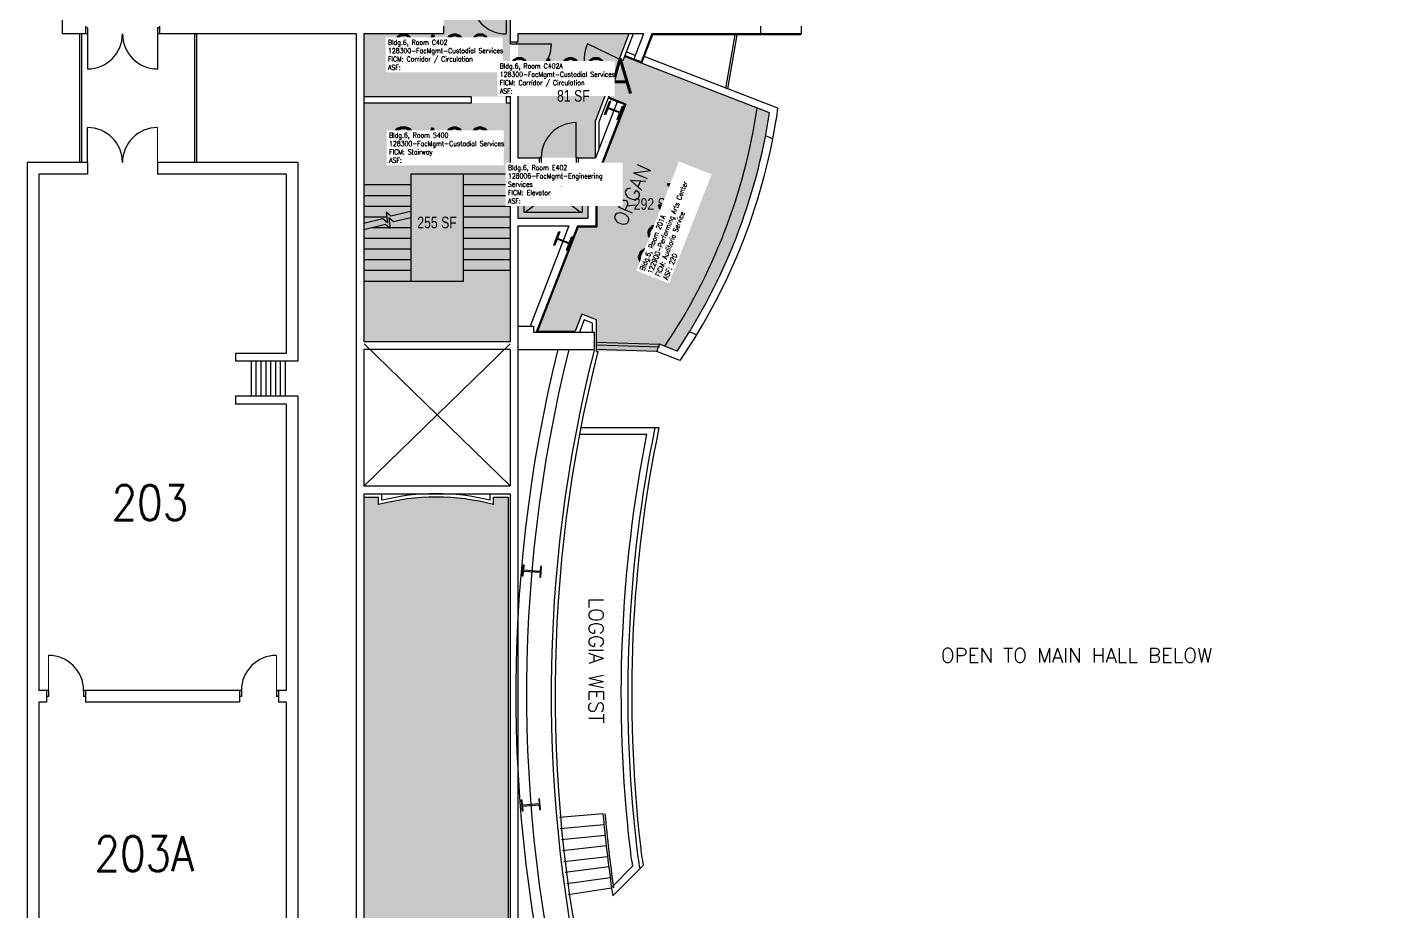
# Model space of a CAD drawing. Header units: inches. Extents: x -206 to 2389, y 0 to 3821.
# Drawn here: x -54 to 1336, y 1315 to 2222 of the extents above; entities that cross this region are included whole.
import ezdxf
from ezdxf.enums import TextEntityAlignment as Align

# ---------------------------------------------------------------- set-up
doc = ezdxf.new("R2010")
doc.units = ezdxf.units.IN
doc.header["$LTSCALE"] = 10
doc.header["$MEASUREMENT"] = 0
for name, color, linetype in [('A-COLS', 5, 'CONTINUOUS'), ('A-DOOR', 2, 'CONTINUOUS'), ('A-FLOR', 3, 'CONTINUOUS'), ('A-GLAZ', 1, 'CONTINUOUS'), ('A-GLAZ-SILL', 2, 'CONTINUOUS'), ('A-IDEN-RNUM', 7, 'CONTINUOUS'), ('A-IDEN-SNUM', 4, 'CONTINUOUS'), ('A-IDEN-TEXT', 4, 'CONTINUOUS'), ('A-IDEN-VNUM', 4, 'CONTINUOUS'), ('A-WALL', 5, 'CONTINUOUS'), ('AREA-TEXT', 3, 'CONTINUOUS'), ('Rooms-Category-Color', 7, 'CONTINUOUS'), ('Rooms-College-Color', 7, 'CONTINUOUS'), ('Rooms-Department-Color', 7, 'CONTINUOUS'), ('Rooms-Division-Color', 7, 'CONTINUOUS'), ('Rooms-Information', 7, 'CONTINUOUS')]:
    doc.layers.add(name, color=color, linetype=linetype)
doc.styles.add('AREA', font='arial.ttf', dxfattribs={"width": 0.75, "height": 24})
doc.styles.add('ROOMFNUMBER', font='SIMPLEX', dxfattribs={"height": 0.83})
doc.styles.add('ROOMSNUMBER', font='txt', dxfattribs={"height": 0.03})
doc.styles.add('ROOMVNUMBER', font='simplex.shx', dxfattribs={"width": 0.85})

msp = doc.modelspace()

# ---------------------------------------------------------------- hatches: boundary and pattern name
at = {"layer": 'Rooms-Category-Color', "true_color": 0xadadad}
for points in [[(373.8, 2215.1), (292, 2215.1), (292, 2150.6), (438, 2150.6), (442, 2150.6), (442, 2169.1), (442, 2207.1), (442, 2251.1), (438, 2251.1), (373.8, 2251.1), (373.8, 2223.1)], [(540.9, 2155.6), (564, 2215.1), (450, 2215.1), (450, 2207.1), (450, 2088.1), (510, 2088.1), (512.1, 2088.1), (529.6, 2088.1), (529.6, 2126.4)], [(292, 1899.1), (442, 1899.1), (442, 2144.1), (292, 2144.1)], [(522, 2068.2), (522, 2080.1), (512, 2080.1), (510, 2080.1), (450, 2080.1), (450, 2026.1), (522, 2026.1)], [(1758.4, 522.6), (1765.4, 526.6), (1769.4, 519.6), (1998, 651.6), (1994, 658.6), (2122.2, 732.6), (2129.1, 736.6), (2133.2, 729.6), (2345, 851.4), (2345, 1207), (2136.4, 1207.1), (2136.4, 1238.9), (2097.2, 1243.1), (2056.9, 1243.1), (2017.7, 1238.9), (2017.7, 1207.1), (1810.1, 1207.1), (1810.1, 1089.1), (1825, 1100.4), (1854.1, 1110.7), (1865.1, 1111.6), (1883.9, 1109.6), (1898.4, 1104.8), (1911.1, 1097.9), (1924.7, 1086.4), (1938.7, 1066.4), (1946, 1043.4), (1946.5, 1021), (1938.9, 995.3), (1919.1, 969.4), (1919.1, 954), (1914.7, 943.7), (1908.5, 940), (1898.6, 940.4), (1891.5, 946.2), (1889.1, 954.3), (1889.1, 959.5), (1912.6, 959.5), (1912.6, 977.7), (1889.1, 977.7), (1889.1, 980.8), (1843.1, 980.8), (1843.1, 970.4), (1838.8, 970.4), (1838.8, 966.4), (1843.1, 966.4), (1843.1, 955), (1838.4, 944.1), (1830.3, 940.1), (1823.2, 940.8), (1817.5, 944.4), (1813.1, 955), (1810.4, 955), (1810.1, 710.1), (1790.1, 710.1), (1790.1, 1733.6), (1775.1, 1733.6), (1775.1, 1725.9), (1736.4, 1732.7), (1696.6, 1732.8), (1657, 1725.9), (1657, 1733.6), (1642.1, 1733.6), (1642.1, 1468.4), (1642.1, 999.9), (1642.1, 955.6), (1639, 926.2), (1628.3, 894.3), (1612.3, 867.9), (1489.4, 707.8), (1441.7, 689.2), (1439, 701.2), (1365.8, 677.5), (1368.2, 668.1), (1287, 647.4), (1287.2, 644.4), (1221.7, 632.2), (1220.9, 637.4), (1277.4, 647.7), (1261.2, 712.5), (1230.1, 706.6), (1194.5, 700.9), (1155.1, 696), (1110.7, 692.3), (1064.1, 690.3), (1013.6, 690.4), (973.8, 692.2), (933, 695.4), (895, 699.9), (820.8, 712.5), (804.7, 647.7), (861.2, 637.4), (861.7, 632), (794.4, 644.5), (795.1, 647.4), (713.9, 668.1), (716.3, 677.5), (643.3, 701.2), (640.3, 689.2), (592.6, 707.8), (589.4, 712.1), (500.2, 828.3), (484.4, 848.9), (469.8, 867.9), (462.9, 877.7), (454.5, 892.6), (448.8, 906.2), (443.4, 924.8), (440.4, 945.9), (440, 977.2), (440, 1739.6), (425.1, 1739.6), (425.1, 1731.9), (418.6, 1733.5), (405.6, 1736.2), (396, 1737.6), (387.3, 1738.6), (377.2, 1739.3), (365.9, 1739.6), (354.6, 1739.3), (345.1, 1738.6), (336.4, 1737.6), (326.1, 1736.1), (307, 1731.9), (307, 1739.6), (292, 1739.6), (292, 709.3), (272, 709.3), (272, 766.1), (284, 766.1), (284, 860.6), (228, 860.6), (228, 811.1), (228, 704), (226.5, 687.7), (219.8, 666.7), (204.6, 644.1), (183.8, 627.6), (163.6, 619.2), (145, 616.1), (131.4, 616.4), (110, 621.2), (86.7, 634), (71.8, 648.3), (59.3, 668.9), (52.9, 691.6), (52, 709.3), (-8, 709.3), (-8, 374.9), (65.5, 374.9), (121.5, 374.9), (177.6, 374.9), (233.9, 373.5), (292.6, 369.5), (448, 348.7), (512.7, 335), (594.3, 313.3), (674.6, 287.2), (727.3, 267.3), (779.2, 245.4), (830.5, 221.5), (880.6, 198.9), (928, 183.6), (1156, 183.6), (1177.5, 189.8), (1228.9, 209.5), (1277.4, 235.4), (1326, 263.6), (1374.5, 291.6), (1634.3, 441.6), (1630.3, 448.6)]]:
    msp.add_hatch(color=253, dxfattribs=at).paths.add_polyline_path(points)
at = {"layer": 'Rooms-Category-Color', "true_color": 0xffe090}
h = msp.add_hatch(color=41, dxfattribs=at)
edge = h.paths.add_edge_path()
edge.add_line((531, 2017.1), (511.8, 2017.1))
edge.add_line((511.8, 2017.1), (470.2, 1910.1))
edge.add_line((470.2, 1910.1), (508.9, 1910.1))
edge.add_line((508.9, 1910.1), (515.6, 1927.5))
edge.add_line((515.6, 1927.5), (530.7, 1921.6))
edge.add_line((530.7, 1921.6), (530.7, 1889.1))
edge.add_line((530.7, 1889.1), (592.7, 1889.1))
edge.add_line((592.7, 1889.1), (595.5, 1896.4))
edge.add_line((595.5, 1896.4), (613.5, 1889.5))
edge.add_arc((111.1, 2225.1), 604.2, 326.2543, 351.3452)
edge.add_line((708.4, 2134.2), (577.1, 2185.2))
edge.add_line((577.1, 2185.2), (559.4, 2192))
edge.add_line((559.4, 2192), (544.7, 2154.2))
edge.add_line((544.7, 2154.2), (543.1, 2150.1))
edge.add_line((543.1, 2150.1), (560.8, 2143.2))
edge.add_line((560.8, 2143.2), (531, 2066.6))
edge.add_line((531, 2066.6), (531, 2017.1))
at = {"layer": 'Rooms-College-Color', "true_color": 0xadadad}
for points in [[(373.8, 2215.1), (292, 2215.1), (292, 2150.6), (438, 2150.6), (442, 2150.6), (442, 2169.1), (442, 2207.1), (442, 2251.1), (438, 2251.1), (373.8, 2251.1), (373.8, 2223.1)], [(540.9, 2155.6), (564, 2215.1), (450, 2215.1), (450, 2207.1), (450, 2088.1), (510, 2088.1), (512.1, 2088.1), (529.6, 2088.1), (529.6, 2126.4)], [(292, 1899.1), (442, 1899.1), (442, 2144.1), (292, 2144.1)], [(522, 2068.2), (522, 2080.1), (512, 2080.1), (510, 2080.1), (450, 2080.1), (450, 2026.1), (522, 2026.1)], [(1758.4, 522.6), (1765.4, 526.6), (1769.4, 519.6), (1998, 651.6), (1994, 658.6), (2122.2, 732.6), (2129.1, 736.6), (2133.2, 729.6), (2345, 851.4), (2345, 1207), (2136.4, 1207.1), (2136.4, 1238.9), (2097.2, 1243.1), (2056.9, 1243.1), (2017.7, 1238.9), (2017.7, 1207.1), (1810.1, 1207.1), (1810.1, 1089.1), (1825, 1100.4), (1854.1, 1110.7), (1865.1, 1111.6), (1883.9, 1109.6), (1898.4, 1104.8), (1911.1, 1097.9), (1924.7, 1086.4), (1938.7, 1066.4), (1946, 1043.4), (1946.5, 1021), (1938.9, 995.3), (1919.1, 969.4), (1919.1, 954), (1914.7, 943.7), (1908.5, 940), (1898.6, 940.4), (1891.5, 946.2), (1889.1, 954.3), (1889.1, 959.5), (1912.6, 959.5), (1912.6, 977.7), (1889.1, 977.7), (1889.1, 980.8), (1843.1, 980.8), (1843.1, 970.4), (1838.8, 970.4), (1838.8, 966.4), (1843.1, 966.4), (1843.1, 955), (1838.4, 944.1), (1830.3, 940.1), (1823.2, 940.8), (1817.5, 944.4), (1813.1, 955), (1810.4, 955), (1810.1, 710.1), (1790.1, 710.1), (1790.1, 1733.6), (1775.1, 1733.6), (1775.1, 1725.9), (1736.4, 1732.7), (1696.6, 1732.8), (1657, 1725.9), (1657, 1733.6), (1642.1, 1733.6), (1642.1, 1468.4), (1642.1, 999.9), (1642.1, 955.6), (1639, 926.2), (1628.3, 894.3), (1612.3, 867.9), (1489.4, 707.8), (1441.7, 689.2), (1439, 701.2), (1365.8, 677.5), (1368.2, 668.1), (1287, 647.4), (1287.2, 644.4), (1221.7, 632.2), (1220.9, 637.4), (1277.4, 647.7), (1261.2, 712.5), (1230.1, 706.6), (1194.5, 700.9), (1155.1, 696), (1110.7, 692.3), (1064.1, 690.3), (1013.6, 690.4), (973.8, 692.2), (933, 695.4), (895, 699.9), (820.8, 712.5), (804.7, 647.7), (861.2, 637.4), (861.7, 632), (794.4, 644.5), (795.1, 647.4), (713.9, 668.1), (716.3, 677.5), (643.3, 701.2), (640.3, 689.2), (592.6, 707.8), (589.4, 712.1), (500.2, 828.3), (484.4, 848.9), (469.8, 867.9), (462.9, 877.7), (454.5, 892.6), (448.8, 906.2), (443.4, 924.8), (440.4, 945.9), (440, 977.2), (440, 1739.6), (425.1, 1739.6), (425.1, 1731.9), (418.6, 1733.5), (405.6, 1736.2), (396, 1737.6), (387.3, 1738.6), (377.2, 1739.3), (365.9, 1739.6), (354.6, 1739.3), (345.1, 1738.6), (336.4, 1737.6), (326.1, 1736.1), (307, 1731.9), (307, 1739.6), (292, 1739.6), (292, 709.3), (272, 709.3), (272, 766.1), (284, 766.1), (284, 860.6), (228, 860.6), (228, 811.1), (228, 704), (226.5, 687.7), (219.8, 666.7), (204.6, 644.1), (183.8, 627.6), (163.6, 619.2), (145, 616.1), (131.4, 616.4), (110, 621.2), (86.7, 634), (71.8, 648.3), (59.3, 668.9), (52.9, 691.6), (52, 709.3), (-8, 709.3), (-8, 374.9), (65.5, 374.9), (121.5, 374.9), (177.6, 374.9), (233.9, 373.5), (292.6, 369.5), (448, 348.7), (512.7, 335), (594.3, 313.3), (674.6, 287.2), (727.3, 267.3), (779.2, 245.4), (830.5, 221.5), (880.6, 198.9), (928, 183.6), (1156, 183.6), (1177.5, 189.8), (1228.9, 209.5), (1277.4, 235.4), (1326, 263.6), (1374.5, 291.6), (1634.3, 441.6), (1630.3, 448.6)]]:
    msp.add_hatch(color=253, dxfattribs=at).paths.add_polyline_path(points)
at = {"layer": 'Rooms-College-Color', "true_color": 0xffff64}
h = msp.add_hatch(color=51, dxfattribs=at)
edge = h.paths.add_edge_path()
edge.add_line((531, 2017.1), (511.8, 2017.1))
edge.add_line((511.8, 2017.1), (470.2, 1910.1))
edge.add_line((470.2, 1910.1), (508.9, 1910.1))
edge.add_line((508.9, 1910.1), (515.6, 1927.5))
edge.add_line((515.6, 1927.5), (530.7, 1921.6))
edge.add_line((530.7, 1921.6), (530.7, 1889.1))
edge.add_line((530.7, 1889.1), (592.7, 1889.1))
edge.add_line((592.7, 1889.1), (595.5, 1896.4))
edge.add_line((595.5, 1896.4), (613.5, 1889.5))
edge.add_arc((111.1, 2225.1), 604.2, 326.2543, 351.3452)
edge.add_line((708.4, 2134.2), (577.1, 2185.2))
edge.add_line((577.1, 2185.2), (559.4, 2192))
edge.add_line((559.4, 2192), (544.7, 2154.2))
edge.add_line((544.7, 2154.2), (543.1, 2150.1))
edge.add_line((543.1, 2150.1), (560.8, 2143.2))
edge.add_line((560.8, 2143.2), (531, 2066.6))
edge.add_line((531, 2066.6), (531, 2017.1))
at = {"layer": 'Rooms-Department-Color', "true_color": 0xacacac}
for points in [[(373.8, 2215.1), (292, 2215.1), (292, 2150.6), (438, 2150.6), (442, 2150.6), (442, 2169.1), (442, 2207.1), (442, 2251.1), (438, 2251.1), (373.8, 2251.1), (373.8, 2223.1)], [(540.9, 2155.6), (564, 2215.1), (450, 2215.1), (450, 2207.1), (450, 2088.1), (510, 2088.1), (512.1, 2088.1), (529.6, 2088.1), (529.6, 2126.4)], [(292, 1899.1), (442, 1899.1), (442, 2144.1), (292, 2144.1)], [(522, 2068.2), (522, 2080.1), (512, 2080.1), (510, 2080.1), (450, 2080.1), (450, 2026.1), (522, 2026.1)], [(1758.4, 522.6), (1765.4, 526.6), (1769.4, 519.6), (1998, 651.6), (1994, 658.6), (2122.2, 732.6), (2129.1, 736.6), (2133.2, 729.6), (2345, 851.4), (2345, 1207), (2136.4, 1207.1), (2136.4, 1238.9), (2097.2, 1243.1), (2056.9, 1243.1), (2017.7, 1238.9), (2017.7, 1207.1), (1810.1, 1207.1), (1810.1, 1089.1), (1825, 1100.4), (1854.1, 1110.7), (1865.1, 1111.6), (1883.9, 1109.6), (1898.4, 1104.8), (1911.1, 1097.9), (1924.7, 1086.4), (1938.7, 1066.4), (1946, 1043.4), (1946.5, 1021), (1938.9, 995.3), (1919.1, 969.4), (1919.1, 954), (1914.7, 943.7), (1908.5, 940), (1898.6, 940.4), (1891.5, 946.2), (1889.1, 954.3), (1889.1, 959.5), (1912.6, 959.5), (1912.6, 977.7), (1889.1, 977.7), (1889.1, 980.8), (1843.1, 980.8), (1843.1, 970.4), (1838.8, 970.4), (1838.8, 966.4), (1843.1, 966.4), (1843.1, 955), (1838.4, 944.1), (1830.3, 940.1), (1823.2, 940.8), (1817.5, 944.4), (1813.1, 955), (1810.4, 955), (1810.1, 710.1), (1790.1, 710.1), (1790.1, 1733.6), (1775.1, 1733.6), (1775.1, 1725.9), (1736.4, 1732.7), (1696.6, 1732.8), (1657, 1725.9), (1657, 1733.6), (1642.1, 1733.6), (1642.1, 1468.4), (1642.1, 999.9), (1642.1, 955.6), (1639, 926.2), (1628.3, 894.3), (1612.3, 867.9), (1489.4, 707.8), (1441.7, 689.2), (1439, 701.2), (1365.8, 677.5), (1368.2, 668.1), (1287, 647.4), (1287.2, 644.4), (1221.7, 632.2), (1220.9, 637.4), (1277.4, 647.7), (1261.2, 712.5), (1230.1, 706.6), (1194.5, 700.9), (1155.1, 696), (1110.7, 692.3), (1064.1, 690.3), (1013.6, 690.4), (973.8, 692.2), (933, 695.4), (895, 699.9), (820.8, 712.5), (804.7, 647.7), (861.2, 637.4), (861.7, 632), (794.4, 644.5), (795.1, 647.4), (713.9, 668.1), (716.3, 677.5), (643.3, 701.2), (640.3, 689.2), (592.6, 707.8), (589.4, 712.1), (500.2, 828.3), (484.4, 848.9), (469.8, 867.9), (462.9, 877.7), (454.5, 892.6), (448.8, 906.2), (443.4, 924.8), (440.4, 945.9), (440, 977.2), (440, 1739.6), (425.1, 1739.6), (425.1, 1731.9), (418.6, 1733.5), (405.6, 1736.2), (396, 1737.6), (387.3, 1738.6), (377.2, 1739.3), (365.9, 1739.6), (354.6, 1739.3), (345.1, 1738.6), (336.4, 1737.6), (326.1, 1736.1), (307, 1731.9), (307, 1739.6), (292, 1739.6), (292, 709.3), (272, 709.3), (272, 766.1), (284, 766.1), (284, 860.6), (228, 860.6), (228, 811.1), (228, 704), (226.5, 687.7), (219.8, 666.7), (204.6, 644.1), (183.8, 627.6), (163.6, 619.2), (145, 616.1), (131.4, 616.4), (110, 621.2), (86.7, 634), (71.8, 648.3), (59.3, 668.9), (52.9, 691.6), (52, 709.3), (-8, 709.3), (-8, 374.9), (65.5, 374.9), (121.5, 374.9), (177.6, 374.9), (233.9, 373.5), (292.6, 369.5), (448, 348.7), (512.7, 335), (594.3, 313.3), (674.6, 287.2), (727.3, 267.3), (779.2, 245.4), (830.5, 221.5), (880.6, 198.9), (928, 183.6), (1156, 183.6), (1177.5, 189.8), (1228.9, 209.5), (1277.4, 235.4), (1326, 263.6), (1374.5, 291.6), (1634.3, 441.6), (1630.3, 448.6)]]:
    msp.add_hatch(color=253, dxfattribs=at).paths.add_polyline_path(points)
at = {"layer": 'Rooms-Department-Color', "true_color": 0x80bc67}
h = msp.add_hatch(color=83, dxfattribs=at)
edge = h.paths.add_edge_path()
edge.add_line((531, 2017.1), (511.8, 2017.1))
edge.add_line((511.8, 2017.1), (470.2, 1910.1))
edge.add_line((470.2, 1910.1), (508.9, 1910.1))
edge.add_line((508.9, 1910.1), (515.6, 1927.5))
edge.add_line((515.6, 1927.5), (530.7, 1921.6))
edge.add_line((530.7, 1921.6), (530.7, 1889.1))
edge.add_line((530.7, 1889.1), (592.7, 1889.1))
edge.add_line((592.7, 1889.1), (595.5, 1896.4))
edge.add_line((595.5, 1896.4), (613.5, 1889.5))
edge.add_arc((111.1, 2225.1), 604.2, 326.2543, 351.3452)
edge.add_line((708.4, 2134.2), (577.1, 2185.2))
edge.add_line((577.1, 2185.2), (559.4, 2192))
edge.add_line((559.4, 2192), (544.7, 2154.2))
edge.add_line((544.7, 2154.2), (543.1, 2150.1))
edge.add_line((543.1, 2150.1), (560.8, 2143.2))
edge.add_line((560.8, 2143.2), (531, 2066.6))
edge.add_line((531, 2066.6), (531, 2017.1))
at = {"layer": 'Rooms-Division-Color', "true_color": 0xadadad}
for points in [[(373.8, 2215.1), (292, 2215.1), (292, 2150.6), (438, 2150.6), (442, 2150.6), (442, 2169.1), (442, 2207.1), (442, 2251.1), (438, 2251.1), (373.8, 2251.1), (373.8, 2223.1)], [(540.9, 2155.6), (564, 2215.1), (450, 2215.1), (450, 2207.1), (450, 2088.1), (510, 2088.1), (512.1, 2088.1), (529.6, 2088.1), (529.6, 2126.4)], [(292, 1899.1), (442, 1899.1), (442, 2144.1), (292, 2144.1)], [(522, 2068.2), (522, 2080.1), (512, 2080.1), (510, 2080.1), (450, 2080.1), (450, 2026.1), (522, 2026.1)], [(1758.4, 522.6), (1765.4, 526.6), (1769.4, 519.6), (1998, 651.6), (1994, 658.6), (2122.2, 732.6), (2129.1, 736.6), (2133.2, 729.6), (2345, 851.4), (2345, 1207), (2136.4, 1207.1), (2136.4, 1238.9), (2097.2, 1243.1), (2056.9, 1243.1), (2017.7, 1238.9), (2017.7, 1207.1), (1810.1, 1207.1), (1810.1, 1089.1), (1825, 1100.4), (1854.1, 1110.7), (1865.1, 1111.6), (1883.9, 1109.6), (1898.4, 1104.8), (1911.1, 1097.9), (1924.7, 1086.4), (1938.7, 1066.4), (1946, 1043.4), (1946.5, 1021), (1938.9, 995.3), (1919.1, 969.4), (1919.1, 954), (1914.7, 943.7), (1908.5, 940), (1898.6, 940.4), (1891.5, 946.2), (1889.1, 954.3), (1889.1, 959.5), (1912.6, 959.5), (1912.6, 977.7), (1889.1, 977.7), (1889.1, 980.8), (1843.1, 980.8), (1843.1, 970.4), (1838.8, 970.4), (1838.8, 966.4), (1843.1, 966.4), (1843.1, 955), (1838.4, 944.1), (1830.3, 940.1), (1823.2, 940.8), (1817.5, 944.4), (1813.1, 955), (1810.4, 955), (1810.1, 710.1), (1790.1, 710.1), (1790.1, 1733.6), (1775.1, 1733.6), (1775.1, 1725.9), (1736.4, 1732.7), (1696.6, 1732.8), (1657, 1725.9), (1657, 1733.6), (1642.1, 1733.6), (1642.1, 1468.4), (1642.1, 999.9), (1642.1, 955.6), (1639, 926.2), (1628.3, 894.3), (1612.3, 867.9), (1489.4, 707.8), (1441.7, 689.2), (1439, 701.2), (1365.8, 677.5), (1368.2, 668.1), (1287, 647.4), (1287.2, 644.4), (1221.7, 632.2), (1220.9, 637.4), (1277.4, 647.7), (1261.2, 712.5), (1230.1, 706.6), (1194.5, 700.9), (1155.1, 696), (1110.7, 692.3), (1064.1, 690.3), (1013.6, 690.4), (973.8, 692.2), (933, 695.4), (895, 699.9), (820.8, 712.5), (804.7, 647.7), (861.2, 637.4), (861.7, 632), (794.4, 644.5), (795.1, 647.4), (713.9, 668.1), (716.3, 677.5), (643.3, 701.2), (640.3, 689.2), (592.6, 707.8), (589.4, 712.1), (500.2, 828.3), (484.4, 848.9), (469.8, 867.9), (462.9, 877.7), (454.5, 892.6), (448.8, 906.2), (443.4, 924.8), (440.4, 945.9), (440, 977.2), (440, 1739.6), (425.1, 1739.6), (425.1, 1731.9), (418.6, 1733.5), (405.6, 1736.2), (396, 1737.6), (387.3, 1738.6), (377.2, 1739.3), (365.9, 1739.6), (354.6, 1739.3), (345.1, 1738.6), (336.4, 1737.6), (326.1, 1736.1), (307, 1731.9), (307, 1739.6), (292, 1739.6), (292, 709.3), (272, 709.3), (272, 766.1), (284, 766.1), (284, 860.6), (228, 860.6), (228, 811.1), (228, 704), (226.5, 687.7), (219.8, 666.7), (204.6, 644.1), (183.8, 627.6), (163.6, 619.2), (145, 616.1), (131.4, 616.4), (110, 621.2), (86.7, 634), (71.8, 648.3), (59.3, 668.9), (52.9, 691.6), (52, 709.3), (-8, 709.3), (-8, 374.9), (65.5, 374.9), (121.5, 374.9), (177.6, 374.9), (233.9, 373.5), (292.6, 369.5), (448, 348.7), (512.7, 335), (594.3, 313.3), (674.6, 287.2), (727.3, 267.3), (779.2, 245.4), (830.5, 221.5), (880.6, 198.9), (928, 183.6), (1156, 183.6), (1177.5, 189.8), (1228.9, 209.5), (1277.4, 235.4), (1326, 263.6), (1374.5, 291.6), (1634.3, 441.6), (1630.3, 448.6)]]:
    msp.add_hatch(color=253, dxfattribs=at).paths.add_polyline_path(points)
at = {"layer": 'Rooms-Division-Color', "true_color": 0x80bc67}
h = msp.add_hatch(color=83, dxfattribs=at)
edge = h.paths.add_edge_path()
edge.add_line((531, 2017.1), (511.8, 2017.1))
edge.add_line((511.8, 2017.1), (470.2, 1910.1))
edge.add_line((470.2, 1910.1), (508.9, 1910.1))
edge.add_line((508.9, 1910.1), (515.6, 1927.5))
edge.add_line((515.6, 1927.5), (530.7, 1921.6))
edge.add_line((530.7, 1921.6), (530.7, 1889.1))
edge.add_line((530.7, 1889.1), (592.7, 1889.1))
edge.add_line((592.7, 1889.1), (595.5, 1896.4))
edge.add_line((595.5, 1896.4), (613.5, 1889.5))
edge.add_arc((111.1, 2225.1), 604.2, 326.2543, 351.3452)
edge.add_line((708.4, 2134.2), (577.1, 2185.2))
edge.add_line((577.1, 2185.2), (559.4, 2192))
edge.add_line((559.4, 2192), (544.7, 2154.2))
edge.add_line((544.7, 2154.2), (543.1, 2150.1))
edge.add_line((543.1, 2150.1), (560.8, 2143.2))
edge.add_line((560.8, 2143.2), (531, 2066.6))
edge.add_line((531, 2066.6), (531, 2017.1))

# ---------------------------------------------------------------- linework, layer by layer
at = {"layer": 'A-COLS'}
for p, q in [((538.9, 2132.5), (544.4, 2146.5)), ((545.3, 2146.1), (542.8, 2139.6)), ((544.4, 2146.5), (545.3, 2146.1)), ((558.4, 2141.1), (552.9, 2127.1)), ((554.9, 2134.9), (557.4, 2141.4)), ((557.4, 2141.4), (558.4, 2141.1)), ((539.9, 2132.1), (538.9, 2132.5)), ((542.4, 2138.7), (539.9, 2132.1)), ((554.5, 2134), (542.4, 2138.7)), ((542.8, 2139.6), (554.9, 2134.9)), ((552, 2127.4), (554.5, 2134)), ((552.9, 2127.1), (552, 2127.4)), ((486.8, 1998.3), (492.2, 2012.3)), ((490.3, 2004.4), (487.7, 1997.9)), ((502.4, 1999.7), (490.3, 2004.4)), ((493.2, 2011.9), (490.6, 2005.4)), ((490.6, 2005.4), (502.7, 2000.7)), ((492.2, 2012.3), (493.2, 2011.9)), ((506.2, 2006.8), (500.8, 1992.8)), ((502.7, 2000.7), (505.3, 2007.2)), ((505.3, 2007.2), (506.2, 2006.8)), ((487.7, 1997.9), (486.8, 1998.3)), ((499.9, 1993.2), (502.4, 1999.7)), ((500.8, 1992.8), (499.9, 1993.2)), ((455.4, 1669.8), (454.5, 1658.8)), ((456.4, 1669.7), (455.4, 1669.8)), ((456, 1664.7), (456.4, 1669.7)), ((473.4, 1668.3), (473, 1663.3)), ((474.4, 1668.3), (473.4, 1668.3)), ((473.5, 1657.3), (474.4, 1668.3)), ((454.5, 1658.8), (455.5, 1658.7)), ((455.5, 1658.7), (455.9, 1663.7)), ((455.9, 1663.7), (472.9, 1662.4)), ((473, 1663.3), (456, 1664.7)), ((472.9, 1662.4), (472.5, 1657.4)), ((472.5, 1657.4), (473.5, 1657.3)), ((454.5, 1428.3), (453.5, 1428.3)), ((453.5, 1428.3), (454.3, 1417.3)), ((454.9, 1423.4), (454.5, 1428.3)), ((471.8, 1424.7), (454.9, 1423.4)), ((455, 1422.4), (471.9, 1423.7)), ((455.3, 1417.4), (455, 1422.4)), ((472.4, 1429.7), (471.4, 1429.7)), ((471.4, 1429.7), (471.8, 1424.7)), ((471.9, 1423.7), (472.3, 1418.7)), ((472.3, 1418.7), (473.3, 1418.8)), ((473.3, 1418.8), (472.4, 1429.7)), ((454.3, 1417.3), (455.3, 1417.4))]:
    msp.add_line(p, q, dxfattribs=at)
at = {"layer": 'A-DOOR'}
for p, q in [((438, 2251.1), (438, 2215.1)), ((8.1, 2215.1), (8.1, 2179.1)), ((80, 2215.1), (80, 2179.1)), ((448.5, 2205.1), (484.5, 2205.1)), ((554, 2189.2), (521.6, 2204.9)), ((510, 2088.1), (510, 2124.1))]:
    msp.add_line(p, q, dxfattribs=at)
at = {"layer": 'A-DOOR', "const_width": 1.2}
for points in [[(8, 2083.1), (8, 2119.1)], [(80, 2083.1), (80, 2119.1)], [(-31.9, 1541.1), (-31.9, 1577.1)], [(202.1, 1541.1), (202.1, 1577.1)]]:
    msp.add_lwpolyline(points, dxfattribs=at)
at = {"layer": 'A-DOOR'}
for centre, radius, start, end in [((438.1, 2251.1), 36, 180, 269.9115), ((8.1, 2215.1), 35.9, 270, 0), ((80, 2215.1), 35.9, 180, 270), ((448.5, 2205.1), 36, 265.2198, 0), ((554, 2189.2), 36, 154.0768, 248.857), ((8, 2083.1), 36, 360, 90), ((80, 2083.1), 36, 90, 180), ((510, 2088.1), 36, 90, 180), ((-31.9, 1541.1), 36, 360, 90), ((202.1, 1541.1), 36, 90, 180)]:
    msp.add_arc(centre, radius, start, end, dxfattribs=at)
at = {"layer": 'A-FLOR', "linetype": 'Continuous'}
for p, q in [((672.9, 2214.4), (663.2, 2159.3)), ((674.9, 2214.1), (665.2, 2158.9)), ((456, 2074.1), (516, 2074.1)), ((456, 2074.1), (456, 2032.1)), ((516, 2074.1), (516, 2032.1)), ((340, 2071.1), (340, 1961.1)), ((394, 2071.1), (394, 1961.1)), ((456, 2032.1), (516, 2032.1))]:
    msp.add_line(p, q, dxfattribs=at)
at = {"layer": 'A-FLOR'}
for p, q in [((711.7, 2107.6), (704.3, 2110.5)), ((514.1, 2074.1), (458, 2032.1)), ((514, 2032.1), (458, 2074.1)), ((340, 2060.1), (292, 2060.1)), ((442, 2071.1), (340, 2071.1)), ((442, 2060.1), (394, 2060.1)), ((340, 2049.1), (292, 2049.1)), ((442, 2049.1), (394, 2049.1)), ((340, 2038.1), (292, 2038.1)), ((319.6, 2028), (314.7, 2032.2)), ((314.7, 2032.2), (316.1, 2021.1)), ((340, 2032.7), (319.6, 2028)), ((442, 2038.1), (394, 2038.1)), ((315.4, 2027.1), (292, 2027.1)), ((311.3, 2025.2), (292, 2020.6)), ((314, 2019.5), (292, 2014.1)), ((340, 2016.1), (300, 2016.1)), ((316.1, 2021.1), (311.3, 2025.2)), ((318.8, 2015.3), (314, 2019.5)), ((322.3, 2022.3), (317.4, 2026.4)), ((317.4, 2026.4), (318.8, 2015.3)), ((340, 2026.3), (322.3, 2022.3)), ((442, 2027.1), (394, 2027.1)), ((442, 2016.1), (394, 2016.1)), ((340, 2005.1), (292, 2005.1)), ((442, 2005.1), (394, 2005.1)), ((340, 1994.1), (292, 1994.1)), ((442, 1994.1), (394, 1994.1)), ((340, 1983.1), (292, 1983.1)), ((442, 1983.1), (394, 1983.1)), ((340, 1972.1), (292, 1972.1)), ((394, 1961.1), (292, 1961.1)), ((442, 1972.1), (394, 1972.1)), ((633.5, 1906.3), (626.1, 1909.2)), ((442.1, 1897.1), (292.1, 1751.1)), ((442.1, 1751.1), (292.1, 1897.1)), ((176.1, 1879.1), (176.1, 1843.1)), ((181.1, 1879.1), (181.1, 1843.1)), ((186.1, 1879.1), (186.1, 1843.1)), ((191.1, 1879.1), (191.1, 1843.1)), ((196.1, 1879.1), (196.1, 1843.1)), ((201.1, 1879.1), (201.1, 1843.1)), ((206.1, 1879.1), (206.1, 1843.1)), ((211.1, 1879.1), (211.1, 1843.1)), ((537.4, 1414.5), (492.6, 1410.5)), ((493.6, 1399.2), (538.4, 1403.6)), ((494.8, 1387.9), (539.5, 1392.6)), ((496, 1376.6), (540.7, 1381.7)), ((497.3, 1365.4), (542, 1370.7)), ((543.4, 1359.8), (498.7, 1354.1)), ((500.2, 1342.8), (544.8, 1348.9)), ((501.8, 1331.7), (546.3, 1338.4))]:
    msp.add_line(p, q, dxfattribs=at)
for radius, start, end in [(590.9, 325.969, 351.6319), (604.2, 326.2543, 351.3452), (612.1, 325.6622, 351.896)]:
    msp.add_arc((111.1, 2225.1), radius, start, end, dxfattribs=at)
at = {"layer": 'A-FLOR', "linetype": 'Continuous'}
for radius, start, end in [(1391.1, 185.0553, 188.2268), (1389.1, 185.0553, 188.2268), (1391.1, 188.2268, 188.5484)]:
    msp.add_arc((1923.1, 1537.1), radius, start, end, dxfattribs=at)
at = {"layer": 'A-GLAZ'}
msp.add_line((595.4, 1893.4), (530.6, 1895.5), dxfattribs=at)
at = {"layer": 'A-GLAZ-SILL'}
for p, q in [((595.5, 1896.4), (530.7, 1898.4)), ((592.7, 1889.1), (530.7, 1891))]:
    msp.add_line(p, q, dxfattribs=at)
at = {"layer": 'A-WALL', "linetype": 'Continuous'}
for p, q in [((442, 2614.1), (442, 2207.1)), ((-18, 2342.1), (-18, 2215.1)), ((6, 2215.1), (-18, 2215.1)), ((0, 2215.1), (0, 2083.1)), ((2, 2215.1), (2, 2083.1)), ((6, 2223.1), (6, 2215.1)), ((8, 2221.3), (6, 2221.3)), ((8, 2215.1), (6, 2215.1)), ((8, 2221.3), (8, 2215.1)), ((80, 2221.3), (80, 2215.1)), ((82, 2221.3), (80, 2221.3)), ((284, 2215.1), (80, 2215.1)), ((82, 2215.1), (80, 2215.1)), ((82, 2223.1), (82, 2215.1)), ((118, 2215.1), (118, 2083.1)), ((120, 2215.1), (120, 2083.1)), ((284, 2215.1), (284, 1072.1)), ((292, 2215.1), (292, 1899.1)), ((373.8, 2223.1), (373.8, 2215.1)), ((450, 2215.1), (450, 2207.1)), ((579.1, 2215.1), (450, 2215.1)), ((741, 2215.1), (587.6, 2215.1)), ((741, 2214.1), (588.3, 2214.1)), ((741, 2223.1), (741, 2215.1)), ((448.5, 2207.1), (448.5, 2205.1)), ((442, 2169.1), (442, 1899.1)), ((448.5, 2169.1), (448.5, 2167.1)), ((450, 2167.1), (450, 2088.1)), ((402, 2150.6), (402, 2144.1)), ((438, 2150.6), (438, 2144.1)), ((450, 2088.1), (474, 2088.1)), ((472, 2088.1), (472, 2080.1)), ((474, 2088.1), (474, 2080.1)), ((510, 2088.1), (510, 2080.1)), ((512, 2088.1), (512, 2080.1)), ((512, 2088.1), (529.7, 2088.1)), ((-53.9, 2083.1), (-53.9, 1203.1)), ((8, 2083.1), (-53.9, 2083.1)), ((8, 2083.1), (8, 2071.1)), ((224.1, 2083.1), (80, 2083.1)), ((80, 2083.1), (80, 2071.1)), ((224.1, 2083.1), (224.1, 1879.1)), ((450, 2080.1), (474, 2080.1)), ((450, 2080.1), (450, 2026.1)), ((512, 2080.1), (526.6, 2080.1)), ((522, 2080.1), (522, 2068.2)), ((-41.9, 2071.1), (-41.9, 1541.1)), ((8, 2071.1), (-41.9, 2071.1)), ((212.1, 2071.1), (80, 2071.1)), ((212.1, 2071.1), (212.1, 1887.1)), ((522, 2068.2), (522, 2026.1)), ((530, 2066.8), (530, 2018.1)), ((531, 2066.6), (531, 2017.1)), ((450, 2026.1), (522, 2026.1)), ((450, 2018.1), (502.5, 2018.1)), ((450, 2018.1), (450, 965.7)), ((511.1, 2018.1), (530, 2018.1)), ((511.8, 2017.1), (531, 2017.1)), ((450, 1915.1), (466, 1915.1)), ((466, 1915.1), (466, 1909.1)), ((466, 1909.1), (528.7, 1909.1)), ((470.2, 1910.1), (508.9, 1910.1)), ((292, 1891.1), (292, 1751.1)), ((442, 1891.1), (442, 1751.1)), ((450, 1891.1), (528.7, 1891.1)), ((212.1, 1887.1), (160.1, 1887.1)), ((160.1, 1887.1), (160.1, 1879.1)), ((224.1, 1879.1), (160.1, 1879.1)), ((224.1, 1843.1), (160.1, 1843.1)), ((160.1, 1843.1), (160.1, 1835.1)), ((212.1, 1835.1), (160.1, 1835.1)), ((212.1, 1835.1), (212.1, 1541.1)), ((224.1, 1843.1), (224.1, 1203.1)), ((292, 1743.1), (292, 709.3)), ((292, 1739.6), (307, 1739.6)), ((425.1, 1739.6), (440, 1739.6)), ((440, 1739.6), (440, 955.6)), ((442, 1743.1), (442, 965.7)), ((-33.9, 1541.1), (-41.9, 1541.1)), ((-33.9, 1541.1), (-33.9, 1529.1)), ((-31.9, 1541.1), (-33.9, 1541.1)), ((-31.9, 1534.8), (-33.9, 1534.8)), ((-31.9, 1541.1), (-31.9, 1534.8)), ((4.1, 1541.1), (4.1, 1534.8)), ((166.1, 1541.1), (4.1, 1541.1)), ((6.1, 1541.1), (4.1, 1541.1)), ((6.1, 1534.8), (4.1, 1534.8)), ((6.1, 1541.1), (6.1, 1529.1)), ((164.1, 1541.1), (164.1, 1529.1)), ((166.1, 1541.1), (164.1, 1541.1)), ((166.1, 1534.8), (164.1, 1534.8)), ((166.1, 1541.1), (166.1, 1534.8)), ((202.1, 1541.1), (202.1, 1534.8)), ((204.1, 1541.1), (202.1, 1541.1)), ((204.1, 1534.8), (202.1, 1534.8)), ((212.1, 1541.1), (204.1, 1541.1)), ((204.1, 1541.1), (204.1, 1529.1)), ((-41.9, 1529.1), (-41.9, 1215.1)), ((-33.9, 1529.1), (-41.9, 1529.1)), ((164.1, 1529.1), (6.1, 1529.1)), ((212.1, 1529.1), (204.1, 1529.1)), ((212.1, 1529.1), (212.1, 1215.1)), ((546.2, 1338.9), (567.7, 1360.5)), ((547.5, 1330.3), (578.7, 1361.5))]:
    msp.add_line(p, q, dxfattribs=at)
at = {"layer": 'A-WALL'}
for p, q in [((373.8, 2215.1), (292, 2215.1)), ((564, 2215.1), (554, 2189.2)), ((568.3, 2215.1), (559.4, 2192)), ((579.1, 2215.1), (569.1, 2189.3)), ((587.6, 2215.1), (576.5, 2186.5)), ((588.3, 2214.1), (577.1, 2185.2)), ((699, 2223.1), (699, 2215.1)), ((442, 2207.1), (442, 2205.1)), ((570.5, 2193.1), (561.2, 2196.7)), ((557.7, 2187.7), (554, 2189.2)), ((559.7, 2193), (557.7, 2187.7)), ((577.1, 2185.2), (559.4, 2192)), ((569.1, 2189.3), (559.7, 2193)), ((576.5, 2186.5), (569.1, 2189.3)), ((708.4, 2134.2), (577.1, 2185.2)), ((717, 2138.8), (579.8, 2192.1)), ((540.9, 2155.6), (529.6, 2126.4)), ((544.7, 2154.2), (540.9, 2155.6)), ((402, 2150.6), (292, 2150.6)), ((402, 2144.1), (292, 2144.1)), ((442, 2150.6), (438, 2150.6)), ((442, 2144.1), (438, 2144.1)), ((442, 2144.1), (438, 2144.1)), ((552, 2145.5), (529.7, 2088.1)), ((559.5, 2142.6), (530, 2066.8)), ((560.8, 2143.2), (531, 2066.6)), ((543.1, 2150.1), (533.6, 2125.6)), ((552, 2145.5), (542.7, 2149.2)), ((544.7, 2154.2), (543.1, 2150.1)), ((560.8, 2143.2), (543.1, 2150.1)), ((559.5, 2142.6), (552, 2145.5)), ((529.6, 2088.1), (529.6, 2126.4)), ((533.6, 2098), (533.6, 2125.6)), ((474, 2088.1), (472, 2088.1)), ((512.1, 2088.1), (510, 2088.1)), ((474, 2080.1), (471.9, 2080.1)), ((512, 2080.1), (510, 2080.1)), ((526.6, 2080.1), (522, 2068.2)), ((502.5, 2018.1), (462.5, 1915.1)), ((511.1, 2018.1), (468.8, 1909.1)), ((511.8, 2017.1), (470.2, 1910.1)), ((515.6, 1927.5), (508.9, 1910.1)), ((518.2, 1921.5), (513.4, 1909.1)), ((530.7, 1921.6), (515.6, 1927.5)), ((526.7, 1918.2), (518.2, 1921.5)), ((530.7, 1889.1), (530.7, 1921.6)), ((526.7, 1909.1), (526.7, 1918.2)), ((528.7, 1891.1), (528.7, 1909.1)), ((442, 1899.1), (292, 1899.1)), ((442, 1891.1), (292, 1891.1)), ((592.7, 1889.1), (595.5, 1896.4)), ((613.5, 1889.5), (595.4, 1896.5)), ((530.7, 1889.1), (532.1, 1889.1)), ((616.5, 1879.8), (592.7, 1889.1)), ((514.6, 1811.1), (594.9, 1811.1)), ((513.3, 1804.1), (582.3, 1804.1)), ((292, 1751.1), (442.1, 1751.1)), ((292, 1743.1), (442.1, 1743.1)), ((307, 1731.9), (307, 1739.6)), ((310.5, 1736.4), (310.5, 1743.1)), ((421.6, 1736.4), (421.6, 1743.1)), ((425.1, 1731.9), (425.1, 1739.6))]:
    msp.add_line(p, q, dxfattribs=at)
at = {"layer": 'A-WALL', "linetype": 'ByBlock'}
for p, q in [((442, 2207.1), (450, 2207.1)), ((442, 2205.1), (448.5, 2205.1)), ((442, 2169.1), (448.5, 2169.1)), ((442, 2167.1), (450, 2167.1))]:
    msp.add_line(p, q, dxfattribs=at)
at = {"layer": 'A-WALL', "linetype": 'Continuous'}
for points in [[(528.2, 1890.1, 0.121405), (523.9, 1201.5, 0.121405)], [(532.1, 1889.1, 0.121405), (527.8, 1202.4, 0.121405)]]:
    msp.add_lwpolyline(points, format="xyb", dxfattribs=at)
at = {"layer": 'A-WALL'}
for centre, radius, start, end in [((1923, 1537.1), 1475.1, 166.1141, 194.9038), ((1923, 1537.1), 1464.1, 166.0077, 194.9038), ((366.1, 1510.2), 229.4, 75.0982, 104.9179), ((366.1, 1510.2), 232.9, 76.2153, 103.8002)]:
    msp.add_arc(centre, radius, start, end, dxfattribs=at)
at = {"layer": 'A-WALL', "linetype": 'Continuous'}
for centre, radius, start, end in [((1923, 1537.1), 1360.1, 168.378, 186.5819), ((1923, 1537.1), 1356.1, 168.3433, 186.5819), ((1923, 1537.1), 1367.1, 168.7376, 186.5819), ((987, 1429.1), 424.9, 186.5819, 189.2949), ((987, 1429.1), 417.9, 186.5819, 189.7855), ((987, 1429.1), 413.9, 186.5819, 189.3938)]:
    msp.add_arc(centre, radius, start, end, dxfattribs=at)

# ---------------------------------------------------------------- texts
at = {"layer": 'A-IDEN-RNUM', "style": 'ROOMSNUMBER'}
for s, p in [('C402-00', (384.3, 2186.2, 0)), ('C402-A0', (491.4, 2169.6, 0)), ('S400-00', (364.8, 2105.3, 0)), ('E402-00', (494.3, 2058.8, 0)), ('0201-A0', (606.2, 2034.3, 0))]:
    msp.add_text(s, height=0.36, dxfattribs=at).set_placement(p, align=Align.CENTER)
at = {"layer": 'A-IDEN-SNUM', "style": 'ROOMSNUMBER'}
for s, p in [('0060C40200', (384.3, 2186.2, 0)), ('0060C402A0', (491.4, 2169.6, 0)), ('0060S40000', (364.8, 2105.3, 0)), ('0060E40200', (494.3, 2058.8, 0)), ('00600201A0', (606.2, 2034.3, 0))]:
    msp.add_text(s, height=0.36, dxfattribs=at).set_placement(p, align=Align.CENTER)
at = {"layer": 'A-IDEN-TEXT', "style": 'ROOMFNUMBER'}
for s, rotation, p in [('ORGAN', 66.666, (574, 2046.8, 0)), ('LOGGIA WEST', 270, (523, 1571.8, 0))]:
    msp.add_text(s, height=14.94, rotation=rotation, dxfattribs=at).set_placement(p, align=Align.CENTER)
msp.add_text('OPEN TO MAIN HALL BELOW', height=14.94, dxfattribs=at).set_placement((1023.6, 1569.6, 0), align=Align.CENTER)
at = {"layer": 'A-IDEN-VNUM', "style": 'ROOMVNUMBER', "width": 0.85}
for s, p in [('C402', (371.4, 2178.2, 0)), ('C402A', (502.1, 2153.9, 0)), ('S400', (371.8, 2082.9, 0)), ('E402', (493.1, 2041.1, 0)), ('203', (72.2, 1716, 0)), ('203A', (66.4, 1355.5, 0))]:
    msp.add_text(s, height=36, dxfattribs=at).set_placement(p, align=Align.CENTER)
msp.add_text('201A', height=36, rotation=68.6985, dxfattribs=at).set_placement((622.9, 2011.2, 0), align=Align.CENTER)
at = {"layer": 'AREA-TEXT', "style": 'AREA', "width": 0.75}
for s, p in [('84 SF', (367, 2200.8)), ('81 SF', (507, 2151.6)), ('27 SF', (486, 2053.1)), ('292 SF', (589.3, 2040.6)), ('255 SF', (367, 2021.6))]:
    msp.add_text(s, height=12, dxfattribs=at).set_placement(p, align=Align.MIDDLE_CENTER)

# ---------------------------------------------------------------- next in the draw order: texts
at = {"layer": 'Rooms-Information', "char_height": 5.143, "width": 115.2, "attachment_point": 7, "style": 'ROOMVNUMBER', "bg_fill": 3, "box_fill_scale": 1.5, "bg_fill_color": 256, "bg_fill_true_color": 13158600, "bg_fill_transparency": 0}
for s, insert in [('Bldg.6, Room C402A^M^J128300-FacMgmt-Custodial Services^M^JFICM: Corridor / Circulation^M^JASF: ', (431.5, 2153.9, 0)), ('Bldg.6, Room S400^M^J128300-FacMgmt-Custodial Services^M^JFICM: Stairway^M^JASF: ', (317.8, 2082.9, 0))]:
    msp.add_mtext(s, dxfattribs=dict(at, insert=insert))
at = {"layer": 'Rooms-Information', "insert": (603.8, 1962.3, 0), "char_height": 5.143, "width": 115.2, "attachment_point": 7, "rotation": 68.6985, "style": 'ROOMVNUMBER', "bg_fill": 3, "box_fill_scale": 1.5, "bg_fill_color": 256, "bg_fill_true_color": 13158600, "bg_fill_transparency": 0}
msp.add_mtext('Bldg.6, Room 201A^M^J122900-Performing Arts Center^M^JFICM: Auditoria Service^M^JASF: 220', dxfattribs=at)

# ---------------------------------------------------------------- next in the draw order: texts
at = {"layer": 'Rooms-Information', "char_height": 5.143, "width": 115.2, "attachment_point": 7, "style": 'ROOMVNUMBER', "bg_fill": 3, "box_fill_scale": 1.5, "bg_fill_color": 256, "bg_fill_true_color": 13158600, "bg_fill_transparency": 0}
for s, insert in [('Bldg.6, Room C402^M^J128300-FacMgmt-Custodial Services^M^JFICM: Corridor / Circulation^M^JASF: ', (316.7, 2178.2, 0)), ('Bldg.6, Room E402^M^J128006-FacMgmt-Engineering Services^M^JFICM: Elevator^M^JASF: ', (439.9, 2041.1, 0))]:
    msp.add_mtext(s, dxfattribs=dict(at, insert=insert))

doc.saveas('drawing.dxf')
